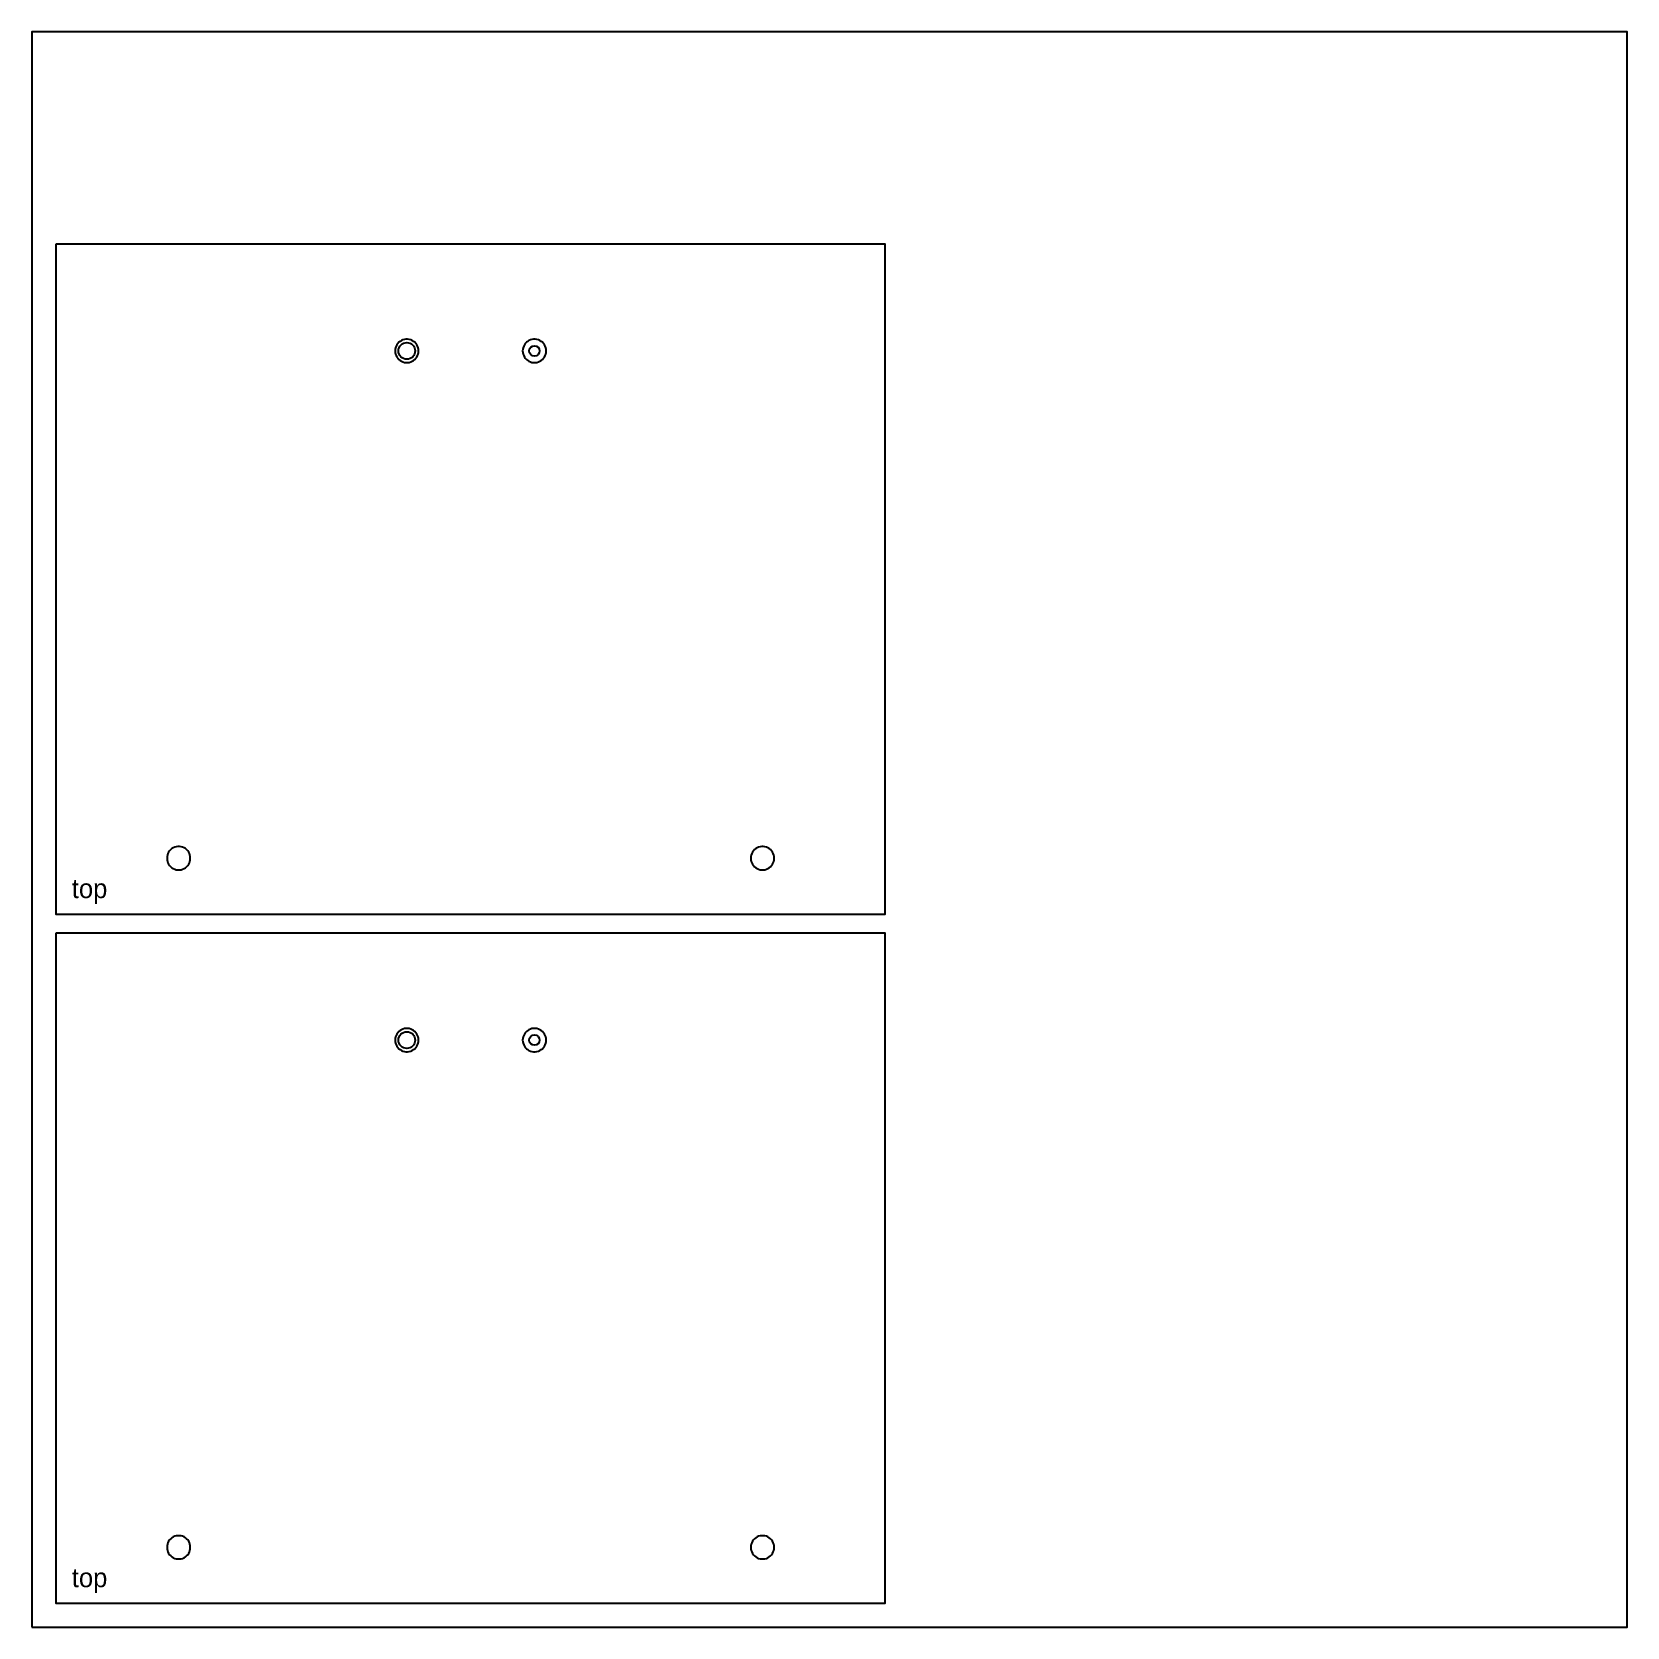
# Model space of a CAD drawing. Header units: millimetres. Extents: x 0 to 1000, y 0 to 1000.
import ezdxf

# ---------------------------------------------------------------- set-up
doc = ezdxf.new("R2010")
doc.units = ezdxf.units.MM
for name, color, linetype in [('CUT_INSIDE', 5, 'Continuous'), ('CUT_OUTSIDE', 1, 'Continuous'), ('POCKET_15MM', 3, 'Continuous')]:
    doc.layers.add(name, color=color, linetype=linetype)

msp = doc.modelspace()

# ---------------------------------------------------------------- linework, layer by layer
at = {"layer": 'CUT_INSIDE'}
for centre, radius in [((235, 800), 5.25), ((315, 800), 3.25), ((235, 368), 5.25), ((315, 368), 3.25)]:
    msp.add_circle(centre, radius, dxfattribs=at)
at = {"layer": 'CUT_OUTSIDE'}
for points in [[(15, 867), (15, 447), (535, 447), (535, 867), (15, 867)], [(15, 435), (15, 15), (535, 15), (535, 435), (15, 435)]]:
    msp.add_lwpolyline(points, close=True, dxfattribs=at)
at = {"layer": 'POCKET_15MM'}
for points in [[(242.3, 800), (242.3, 801), (242.1, 802), (241.7, 802.9), (241.3, 803.8), (240.7, 804.6), (240, 805.4), (239.2, 806), (238.4, 806.5), (237.5, 806.9), (236.5, 807.2), (235.5, 807.3), (234.5, 807.3), (233.5, 807.2), (232.5, 806.9), (231.6, 806.5), (230.8, 806), (230, 805.4), (229.3, 804.6), (228.7, 803.8), (228.3, 802.9), (227.9, 802), (227.7, 801), (227.7, 800), (227.7, 799), (227.9, 798), (228.3, 797.1), (228.7, 796.2), (229.3, 795.4), (230, 794.6), (230.8, 794), (231.6, 793.5), (232.5, 793.1), (233.5, 792.8), (234.5, 792.7), (235.5, 792.7), (236.5, 792.8), (237.5, 793.1), (238.4, 793.5), (239.2, 794), (240, 794.6), (240.7, 795.4), (241.3, 796.2), (241.7, 797.1), (242.1, 798), (242.3, 799), (242.3, 800)], [(322.4, 800), (322.3, 801), (322.1, 802), (321.7, 802.9), (321.3, 803.8), (320.7, 804.6), (320, 805.4), (319.2, 806), (318.4, 806.5), (317.5, 806.9), (316.5, 807.2), (315.5, 807.3), (314.5, 807.3), (313.5, 807.2), (312.5, 806.9), (311.6, 806.5), (310.8, 806), (310, 805.4), (309.3, 804.6), (308.7, 803.8), (308.3, 802.9), (307.9, 802), (307.7, 801), (307.6, 800), (307.7, 799), (307.9, 798), (308.3, 797.1), (308.7, 796.2), (309.3, 795.4), (310, 794.6), (310.8, 794), (311.6, 793.5), (312.5, 793.1), (313.5, 792.8), (314.5, 792.7), (315.5, 792.7), (316.5, 792.8), (317.5, 793.1), (318.4, 793.5), (319.2, 794), (320, 794.6), (320.7, 795.4), (321.3, 796.2), (321.7, 797.1), (322.1, 798), (322.3, 799), (322.4, 800)], [(99.3, 482), (99.3, 483), (99.1, 484), (98.7, 484.9), (98.3, 485.8), (97.7, 486.6), (97, 487.4), (96.2, 488), (95.4, 488.5), (94.5, 488.9), (93.5, 489.2), (92.5, 489.3), (91.5, 489.3), (90.5, 489.2), (89.5, 488.9), (88.6, 488.5), (87.8, 488), (87, 487.4), (86.3, 486.6), (85.7, 485.8), (85.3, 484.9), (84.9, 484), (84.7, 483), (84.7, 482), (84.7, 481), (84.9, 480), (85.3, 479.1), (85.7, 478.2), (86.3, 477.4), (87, 476.6), (87.8, 476), (88.6, 475.5), (89.5, 475.1), (90.5, 474.8), (91.5, 474.7), (92.5, 474.7), (93.5, 474.8), (94.5, 475.1), (95.4, 475.5), (96.2, 476), (97, 476.6), (97.7, 477.4), (98.3, 478.2), (98.7, 479.1), (99.1, 480), (99.3, 481), (99.3, 482)], [(465.4, 482), (465.3, 483), (465.1, 484), (464.7, 484.9), (464.3, 485.8), (463.7, 486.6), (463, 487.4), (462.2, 488), (461.4, 488.5), (460.5, 488.9), (459.5, 489.2), (458.5, 489.3), (457.5, 489.3), (456.5, 489.2), (455.5, 488.9), (454.6, 488.5), (453.8, 488), (453, 487.4), (452.3, 486.6), (451.7, 485.8), (451.3, 484.9), (450.9, 484), (450.7, 483), (450.6, 482), (450.7, 481), (450.9, 480), (451.3, 479.1), (451.7, 478.2), (452.3, 477.4), (453, 476.6), (453.8, 476), (454.6, 475.5), (455.5, 475.1), (456.5, 474.8), (457.5, 474.7), (458.5, 474.7), (459.5, 474.8), (460.5, 475.1), (461.4, 475.5), (462.2, 476), (463, 476.6), (463.7, 477.4), (464.3, 478.2), (464.7, 479.1), (465.1, 480), (465.3, 481), (465.4, 482)], [(242.3, 368), (242.3, 369), (242.1, 370), (241.7, 370.9), (241.3, 371.8), (240.7, 372.6), (240, 373.4), (239.2, 374), (238.4, 374.5), (237.5, 374.9), (236.5, 375.2), (235.5, 375.3), (234.5, 375.3), (233.5, 375.2), (232.5, 374.9), (231.6, 374.5), (230.8, 374), (230, 373.4), (229.3, 372.6), (228.7, 371.8), (228.3, 370.9), (227.9, 370), (227.7, 369), (227.7, 368), (227.7, 367), (227.9, 366), (228.3, 365.1), (228.7, 364.2), (229.3, 363.4), (230, 362.6), (230.8, 362), (231.6, 361.5), (232.5, 361.1), (233.5, 360.8), (234.5, 360.7), (235.5, 360.7), (236.5, 360.8), (237.5, 361.1), (238.4, 361.5), (239.2, 362), (240, 362.6), (240.7, 363.4), (241.3, 364.2), (241.7, 365.1), (242.1, 366), (242.3, 367), (242.3, 368)], [(322.4, 368), (322.3, 369), (322.1, 370), (321.7, 370.9), (321.3, 371.8), (320.7, 372.6), (320, 373.4), (319.2, 374), (318.4, 374.5), (317.5, 374.9), (316.5, 375.2), (315.5, 375.3), (314.5, 375.3), (313.5, 375.2), (312.5, 374.9), (311.6, 374.5), (310.8, 374), (310, 373.4), (309.3, 372.6), (308.7, 371.8), (308.3, 370.9), (307.9, 370), (307.7, 369), (307.6, 368), (307.7, 367), (307.9, 366), (308.3, 365.1), (308.7, 364.2), (309.3, 363.4), (310, 362.6), (310.8, 362), (311.6, 361.5), (312.5, 361.1), (313.5, 360.8), (314.5, 360.7), (315.5, 360.7), (316.5, 360.8), (317.5, 361.1), (318.4, 361.5), (319.2, 362), (320, 362.6), (320.7, 363.4), (321.3, 364.2), (321.7, 365.1), (322.1, 366), (322.3, 367), (322.4, 368)], [(99.3, 50), (99.3, 51), (99.1, 52), (98.7, 52.9), (98.3, 53.8), (97.7, 54.6), (97, 55.4), (96.2, 56), (95.4, 56.5), (94.5, 56.9), (93.5, 57.2), (92.5, 57.3), (91.5, 57.3), (90.5, 57.2), (89.5, 56.9), (88.6, 56.5), (87.8, 56), (87, 55.4), (86.3, 54.6), (85.7, 53.8), (85.3, 52.9), (84.9, 52), (84.7, 51), (84.7, 50), (84.7, 49), (84.9, 48), (85.3, 47.1), (85.7, 46.2), (86.3, 45.4), (87, 44.6), (87.8, 44), (88.6, 43.5), (89.5, 43.1), (90.5, 42.8), (91.5, 42.7), (92.5, 42.7), (93.5, 42.8), (94.5, 43.1), (95.4, 43.5), (96.2, 44), (97, 44.6), (97.7, 45.4), (98.3, 46.2), (98.7, 47.1), (99.1, 48), (99.3, 49), (99.3, 50)], [(465.4, 50), (465.3, 51), (465.1, 52), (464.7, 52.9), (464.3, 53.8), (463.7, 54.6), (463, 55.4), (462.2, 56), (461.4, 56.5), (460.5, 56.9), (459.5, 57.2), (458.5, 57.3), (457.5, 57.3), (456.5, 57.2), (455.5, 56.9), (454.6, 56.5), (453.8, 56), (453, 55.4), (452.3, 54.6), (451.7, 53.8), (451.3, 52.9), (450.9, 52), (450.7, 51), (450.6, 50), (450.7, 49), (450.9, 48), (451.3, 47.1), (451.7, 46.2), (452.3, 45.4), (453, 44.6), (453.8, 44), (454.6, 43.5), (455.5, 43.1), (456.5, 42.8), (457.5, 42.7), (458.5, 42.7), (459.5, 42.8), (460.5, 43.1), (461.4, 43.5), (462.2, 44), (463, 44.6), (463.7, 45.4), (464.3, 46.2), (464.7, 47.1), (465.1, 48), (465.3, 49), (465.4, 50)]]:
    msp.add_lwpolyline(points, close=True, dxfattribs=at)
at = {"layer": 'SHEET_EDGE'}
msp.add_lwpolyline([(0, 0), (1000, 0), (1000, 1000), (0, 1000)], close=True, dxfattribs=at)

# ---------------------------------------------------------------- texts
at = {"layer": 'NOTES'}
for p in [(25, 457), (25, 25)]:
    msp.add_text('top', height=12, dxfattribs=at).set_placement(p)

doc.saveas('drawing.dxf')
